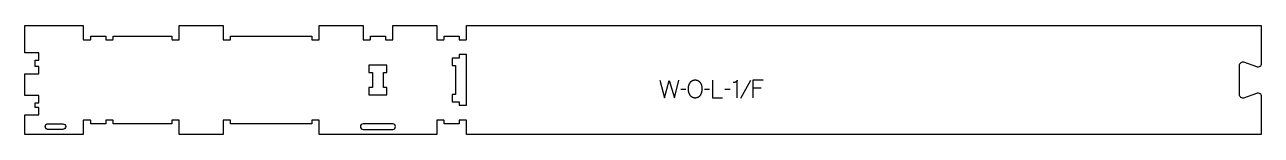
# Model space of a CAD drawing. Extents: x -1077 to 1022, y -93 to 93.
import ezdxf

# ---------------------------------------------------------------- set-up
doc = ezdxf.new("R2010")
doc.units = 0
for name, color, linetype in [('1_ANYTOOL_1MMDEEP_LABELS_S', 2, 'CONTINUOUS'), ('3_ANYTOOL_CUTTHROUGH_INSID', 4, 'CONTINUOUS'), ('4_ANYTOOL_CUTTHROUGH_OUTSI', 5, 'CONTINUOUS')]:
    doc.layers.add(name, color=color, linetype=linetype)

msp = doc.modelspace()

# ---------------------------------------------------------------- linework, layer by layer
at = {"layer": '1_ANYTOOL_1MMDEEP_LABELS_S'}
for p, q in [((45.6, -16.1), (36.9, -16.2)), ((85.7, -16.1), (76.9, -16.2)), ((120.6, -16.1), (111.8, -16.2)), ((155.4, -0.5), (138.2, -31.2)), ((173.5, -14), (159, -14))]:
    msp.add_line(p, q, dxfattribs=at)
msp.add_lwpolyline([(61.7, 0.3), (62.1, 0.3), (62.5, 0.3), (62.8, 0.3), (63, 0.3), (63.2, 0.2), (63.3, 0.2), (63.5, 0.2), (63.7, 0.2), (63.8, 0.1), (64, 0.1), (64.2, 0.1), (64.3, 0), (64.5, 0), (64.6, -0.1), (64.8, -0.1), (65, -0.2), (65.1, -0.2), (65.3, -0.3), (65.4, -0.4), (65.6, -0.4), (65.7, -0.5), (65.9, -0.6), (66, -0.6), (66.1, -0.7), (66.3, -0.8), (66.4, -0.9), (66.5, -1), (66.7, -1.1), (67.1, -1.3), (67.3, -1.5), (67.6, -1.7), (67.8, -1.9), (68.1, -2.1), (68.3, -2.4), (68.5, -2.6), (68.7, -2.8), (68.9, -3.1), (69.1, -3.3), (69.3, -3.5), (69.5, -3.8), (69.7, -4.1), (69.9, -4.3), (70.1, -4.6), (70.4, -5.2), (70.6, -5.5), (70.7, -5.8), (70.9, -6.1), (71, -6.4), (71.2, -6.7), (71.3, -7), (71.4, -7.3), (71.5, -7.6), (71.7, -7.9), (71.8, -8.2), (71.9, -8.6), (72, -8.9), (72.1, -9.2), (72.1, -9.6), (72.4, -10.6), (72.5, -11.3), (72.6, -11.9), (72.7, -12.6), (72.8, -13.2), (72.8, -13.9), (72.8, -14.5), (72.9, -15.2), (72.8, -15.8), (72.8, -16.4), (72.8, -17.1), (72.7, -17.7), (72.6, -18.4), (72.5, -19), (72.3, -19.6), (72.2, -20.3), (72, -20.9), (71.8, -21.5), (71.5, -22.2), (71.3, -22.8), (71, -23.5), (70.7, -24.1), (70.4, -24.7), (70.1, -25.4), (69.9, -25.7), (69.7, -26), (69.5, -26.3), (69.3, -26.6), (69.1, -26.8), (68.9, -27.1), (68.7, -27.4), (68.5, -27.6), (68.4, -27.7), (68.3, -27.8), (68.2, -28), (68, -28.1), (67.9, -28.2), (67.8, -28.3), (67.7, -28.4), (67.6, -28.5), (67.4, -28.6), (67.3, -28.7), (67.2, -28.8), (67.1, -28.9), (66.9, -28.9), (66.8, -29), (66.7, -29.1), (66.5, -29.2), (66.4, -29.3), (66.2, -29.4), (66.1, -29.4), (66, -29.5), (65.8, -29.6), (65.7, -29.6), (65.5, -29.7), (65.4, -29.8), (65.2, -29.8), (65.1, -29.9), (64.9, -29.9), (64.8, -30), (64.5, -30.1), (64.1, -30.2), (63.8, -30.2), (63.5, -30.3), (63.2, -30.3), (62.8, -30.4), (62.5, -30.4), (62.1, -30.5), (61.7, -30.5), (61.4, -30.5), (61, -30.5), (60.6, -30.5), (60.2, -30.4), (59.9, -30.4), (59.5, -30.3), (59.2, -30.3), (58.8, -30.2), (58.5, -30.1), (58.2, -30.1), (57.8, -30), (57.7, -29.9), (57.5, -29.9), (57.4, -29.8), (57.2, -29.7), (57.1, -29.7), (56.9, -29.6), (56.8, -29.5), (56.6, -29.5), (56.5, -29.4), (56.3, -29.3), (56.2, -29.3), (56, -29.2), (55.9, -29.1), (55.8, -29), (55.6, -28.9), (55.5, -28.8), (55.4, -28.7), (55.2, -28.6), (55.1, -28.5), (55, -28.4), (54.9, -28.3), (54.7, -28.2), (54.6, -28.1), (54.5, -28), (54.4, -27.9), (54.2, -27.8), (54.1, -27.7), (54, -27.6), (53.9, -27.4), (53.8, -27.3), (53.6, -27), (53.4, -26.8), (53.2, -26.5), (53, -26.2), (52.8, -25.9), (52.6, -25.6), (52.4, -25.3), (52.1, -24.6), (51.8, -24), (51.5, -23.3), (51.2, -22.7), (51, -22), (50.7, -21.4), (50.5, -20.7), (50.4, -20.1), (50.2, -19.4), (50.1, -18.8), (49.9, -18.1), (49.8, -17.5), (49.8, -16.8), (49.7, -16.2), (49.7, -15.5), (49.7, -14.9), (49.7, -14.2), (49.7, -13.5), (49.8, -12.8), (49.9, -12.1), (50, -11.5), (50.1, -10.8), (50.2, -10.1), (50.4, -9.5), (50.6, -8.8), (50.8, -8.2), (51, -7.6), (51.3, -6.9), (51.6, -6.3), (51.9, -5.7), (52.2, -5.1), (52.5, -4.5), (52.7, -4.2), (52.9, -3.9), (53.1, -3.6), (53.3, -3.4), (53.5, -3.1), (53.8, -2.9), (54, -2.6), (54.2, -2.4), (54.3, -2.3), (54.4, -2.2), (54.6, -2.1), (54.7, -1.9), (54.8, -1.8), (54.9, -1.7), (55.1, -1.6), (55.2, -1.5), (55.3, -1.5), (55.5, -1.4), (55.6, -1.3), (55.7, -1.2), (55.9, -1.1), (56, -1), (56.2, -0.9), (56.3, -0.9), (56.4, -0.8), (56.6, -0.7), (56.9, -0.6), (57.2, -0.5), (57.5, -0.3), (57.8, -0.2), (58.1, -0.1), (58.5, 0), (58.8, 0), (59.1, 0.1), (59.5, 0.2), (59.8, 0.2), (60.2, 0.3), (60.6, 0.3), (60.9, 0.3), (61.3, 0.3)], close=True, dxfattribs=at)
for points in [[(132.7, -30), (132.7, 0), (132.7, -0.1), (132.6, -0.3), (132.6, -0.4), (132.6, -0.5), (132.5, -0.7), (132.5, -0.8), (132.5, -1), (132.4, -1.1), (132.4, -1.2), (132.3, -1.3), (132.3, -1.4), (132.2, -1.5), (132.2, -1.5), (132.2, -1.6), (132.1, -1.6), (132.1, -1.7), (132.1, -1.8), (132, -1.8), (132, -1.9), (132, -1.9), (131.9, -2), (131.9, -2), (131.8, -2.1), (131.8, -2.1), (131.8, -2.2), (131.7, -2.2), (131.7, -2.3), (131.6, -2.3), (131.6, -2.4), (131.5, -2.4), (131.4, -2.5), (131.3, -2.6), (131.2, -2.7), (131.1, -2.8), (131, -2.9), (130.9, -3), (130.7, -3), (130.6, -3.1), (130.5, -3.2), (130.4, -3.3), (130.2, -3.3), (130.1, -3.4), (129.8, -3.5), (129.5, -3.6), (129.2, -3.7), (128.9, -3.8), (128.7, -3.9), (128.4, -4), (128.1, -4), (127.8, -4.1), (127.5, -4.1), (127.3, -4.2), (127, -4.2), (126.7, -4.3), (126.5, -4.3), (126.2, -4.3), (126, -4.3), (125.7, -4.3)], [(1.3, 0), (9, -30), (17.4, -0.9), (25.9, -30), (33.4, 0)], [(90.8, 0), (90.8, -30), (107.9, -30)], [(176.7, 0), (159, 0), (159, -30)]]:
    msp.add_lwpolyline(points, dxfattribs=at)
at = {"layer": '3_ANYTOOL_CUTTHROUGH_INSID'}
for points in [[(-327.1, 43.5), (-339.6, 43.5), (-339.6, 37.5), (-351.6, 37.5), (-351.6, 25), (-345.6, 25), (-345.6, -24.5), (-351.6, -24.5), (-351.6, -37), (-339.6, -37), (-339.6, -43), (-327.1, -43)], [(-468.1, 13), (-462.1, 13), (-462.1, 25.5), (-492.6, 25.5), (-492.6, 13), (-486.6, 13), (-486.6, -12.5), (-492.6, -12.5), (-492.6, -25), (-462.1, -25), (-462.1, -12.5), (-468.1, -12.5)]]:
    msp.add_lwpolyline(points, close=True, dxfattribs=at)
for points in [[(-1012.3, -84), (-1038, -84), (-1038.1, -84), (-1038.2, -84), (-1038.3, -84), (-1038.4, -84), (-1038.5, -84), (-1038.6, -84), (-1038.7, -84), (-1038.8, -84), (-1038.9, -83.9), (-1039, -83.9), (-1039.1, -83.9), (-1039.2, -83.8), (-1039.3, -83.8), (-1039.4, -83.8), (-1039.5, -83.7), (-1039.6, -83.7), (-1039.7, -83.6), (-1039.8, -83.6), (-1039.9, -83.5), (-1040, -83.5), (-1040.1, -83.4), (-1040.2, -83.4), (-1040.2, -83.3), (-1040.3, -83.2), (-1040.4, -83.2), (-1040.5, -83.1), (-1040.6, -83), (-1040.7, -82.9), (-1040.7, -82.9), (-1040.8, -82.8), (-1040.9, -82.7), (-1041, -82.6), (-1041, -82.5), (-1041.1, -82.4), (-1041.2, -82.3), (-1041.2, -82.2), (-1041.3, -82.1), (-1041.3, -82), (-1041.4, -81.9), (-1041.4, -81.8), (-1041.5, -81.7), (-1041.5, -81.6), (-1041.6, -81.5), (-1041.6, -81.4), (-1041.7, -81.3), (-1041.7, -81.2), (-1041.8, -81.1), (-1041.8, -81), (-1041.8, -80.9), (-1041.9, -80.8), (-1041.9, -80.7), (-1041.9, -80.6), (-1041.9, -80.5), (-1042, -80.4), (-1042, -80.3), (-1042, -80.1), (-1042, -80), (-1042, -79.9), (-1042, -79.8), (-1042, -79.7), (-1042, -79.6), (-1042.1, -79.5), (-1042.1, -79.4), (-1042.1, -79.3), (-1042.1, -79.2), (-1042.1, -79.1), (-1042, -79), (-1042, -78.9), (-1042, -78.8), (-1042, -78.7), (-1042, -78.5), (-1042, -78.4), (-1042, -78.3), (-1042, -78.2), (-1041.9, -78.1), (-1041.9, -78), (-1041.9, -77.9), (-1041.9, -77.8), (-1041.8, -77.7), (-1041.8, -77.6), (-1041.8, -77.5), (-1041.7, -77.4), (-1041.7, -77.2), (-1041.6, -77.1), (-1041.6, -77), (-1041.5, -76.9), (-1041.5, -76.8), (-1041.4, -76.7), (-1041.4, -76.6), (-1041.3, -76.5), (-1041.3, -76.4), (-1041.2, -76.3), (-1041.2, -76.2), (-1041.1, -76.2), (-1041, -76.1), (-1041, -76), (-1040.9, -75.9), (-1040.8, -75.8), (-1040.7, -75.7), (-1040.7, -75.6), (-1040.6, -75.6), (-1040.5, -75.5), (-1040.4, -75.4), (-1040.3, -75.4), (-1040.2, -75.3), (-1040.2, -75.2), (-1040.1, -75.2), (-1040, -75.1), (-1039.9, -75), (-1039.8, -75), (-1039.7, -74.9), (-1039.6, -74.9), (-1039.5, -74.9), (-1039.4, -74.8), (-1039.3, -74.8), (-1039.2, -74.7), (-1039.1, -74.7), (-1039, -74.7), (-1038.9, -74.6), (-1038.8, -74.6), (-1038.7, -74.6), (-1038.6, -74.6), (-1038.5, -74.6), (-1038.4, -74.6), (-1038.3, -74.6), (-1038.2, -74.5), (-1038.1, -74.5), (-1038, -74.5), (-1012.3, -74.5, -1)], [(-452.3, -84, 1), (-452.3, -74.5), (-502.3, -74.5, 1), (-502.3, -84)]]:
    msp.add_lwpolyline(points, format="xyb", close=True, dxfattribs=at)
at = {"layer": '4_ANYTOOL_CUTTHROUGH_OUTSI'}
msp.add_lwpolyline([(1022.4, -27.4), (1022.4, -92.5), (-327.1, -92.5), (-327.1, -68.8, 0.414214), (-327.3, -68.5), (-339.3, -68.5, 0.414214), (-339.6, -68.8), (-339.6, -74.5), (-365.1, -74.5), (-365.1, -68.8, 0.414214), (-365.3, -68.5), (-377.3, -68.5, 0.414214), (-377.6, -68.8), (-377.6, -92.5), (-577.1, -92.5), (-577.1, -68.8, 0.414214), (-577.3, -68.5), (-589.3, -68.5, 0.414214), (-589.6, -68.8), (-589.6, -74.5), (-727.6, -74.5), (-727.6, -68.8, 0.414214), (-727.8, -68.5), (-739.8, -68.5, 0.414214), (-740.1, -68.8), (-740.1, -92.5), (-814.6, -92.5), (-814.6, -68.8, 0.414214), (-814.8, -68.5), (-826.8, -68.5, 0.414214), (-827.1, -68.8), (-827.1, -74.5), (-927.1, -74.5), (-927.1, -68.8, 0.414214), (-927.3, -68.5), (-939.3, -68.5, 0.414214), (-939.6, -68.8), (-939.6, -74.5), (-965.1, -74.5), (-965.1, -68.8, 0.414214), (-965.3, -68.5), (-977.3, -68.5, 0.414214), (-977.6, -68.8), (-977.6, -92.5), (-1077.1, -92.5), (-1077.1, -59), (-1053.3, -59, 0.414214), (-1053.1, -58.8), (-1053.1, -46.8, 0.414214), (-1053.3, -46.5), (-1059.1, -46.5), (-1059.1, -39), (-1053.3, -39, 0.414214), (-1053.1, -38.7), (-1053.1, -26.7, 0.414214), (-1053.3, -26.5), (-1077.1, -26.5), (-1077.1, 11), (-1053.3, 11, 0.414214), (-1053.1, 11.2), (-1053.1, 23.2, 0.414214), (-1053.3, 23.5), (-1059.1, 23.5), (-1059.1, 34), (-1053.3, 34, 0.414214), (-1053.1, 34.2), (-1053.1, 46.2, 0.414214), (-1053.3, 46.5), (-1077.1, 46.5), (-1077.1, 93), (-977.6, 93), (-977.6, 69.2, 0.414214), (-977.3, 69), (-965.3, 69, 0.414214), (-965.1, 69.2), (-965.1, 75), (-939.6, 75), (-939.6, 69.2, 0.414214), (-939.3, 69), (-927.3, 69, 0.414214), (-927.1, 69.2), (-927.1, 75), (-827.1, 75), (-827.1, 69.2, 0.414214), (-826.8, 69), (-814.8, 69, 0.414214), (-814.6, 69.2), (-814.6, 93), (-740.1, 93), (-740.1, 69.2, 0.414214), (-739.8, 69), (-727.8, 69, 0.414214), (-727.6, 69.2), (-727.6, 75), (-589.6, 75), (-589.6, 69.2, 0.414214), (-589.3, 69), (-577.3, 69, 0.414214), (-577.1, 69.2), (-577.1, 93), (-502.6, 93), (-502.6, 69.2, 0.414214), (-502.3, 69), (-490.3, 69, 0.414214), (-490.1, 69.2), (-490.1, 75), (-464.6, 75), (-464.6, 69.2, 0.414214), (-464.3, 69), (-452.3, 69, 0.414214), (-452.1, 69.2), (-452.1, 93), (-377.6, 93), (-377.6, 69.2, 0.414214), (-377.3, 69), (-365.3, 69, 0.414214), (-365.1, 69.2), (-365.1, 75), (-339.6, 75), (-339.6, 69.2, 0.414214), (-339.3, 69), (-327.3, 69, 0.414214), (-327.1, 69.2), (-327.1, 93), (1022.4, 93), (1022.4, 27.8, -0.522094), (1014.7, 22.4), (993, 30.4, 0.015604), (993, 30.4, 0.502397), (984.9, 24.5), (984.9, -24, 0.502391), (993, -30, 0.015611), (993, -30), (1014.7, -22, -0.522099)], format="xyb", close=True, dxfattribs=at)

doc.saveas('drawing.dxf')
